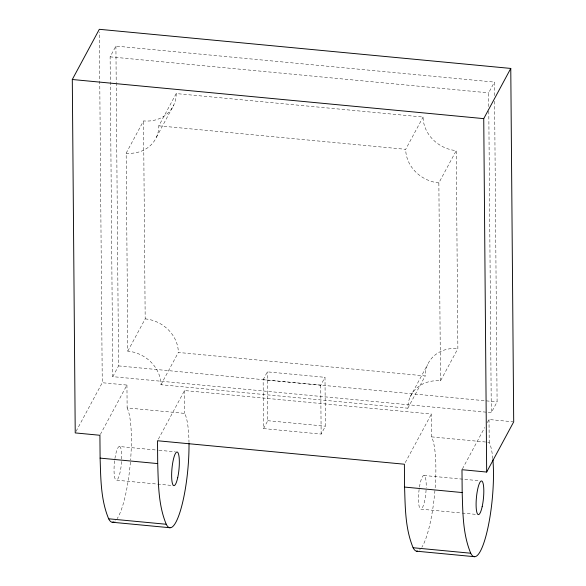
<?xml version="1.0" encoding="UTF-8"?>
<svg xmlns="http://www.w3.org/2000/svg" width="586" height="586" viewBox="0 0 586 586"><rect width="100%" height="100%" fill="white"/><g stroke="black" fill="none" stroke-linecap="round" stroke-linejoin="round"><path stroke-width="0.44" stroke-dasharray="2.93 2.2" d="M494.599 101.283L497.096 401.901L491.302 412.654L112.768 376.652L110.117 56.849L115.911 46.096L494.438 82.099L494.555 95.804M126.166 153.166L143.533 120.906A33.812 29.63 28.3 0 0 176.196 93.577L423.07 117.046A33.812 29.63 28.3 0 0 456.238 150.639L457.878 348.611L440.504 380.878A33.812 29.63 28.3 0 0 407.841 408.208L160.974 384.724A33.812 29.63 28.3 0 0 127.807 351.139L126.166 153.166A33.812 29.63 28.3 0 0 158.828 125.836L176.196 93.577M156.418 137.256L173.786 104.997M76.085 431.325L102.257 382.724L99.349 32.04M112.768 376.652L118.562 365.898L116.218 83.556M127.807 351.139L145.181 318.872L143.533 120.906M100.345 434.468L126.942 385.068L102.257 382.724M160.974 384.724L178.349 352.457L425.216 375.941A33.812 29.63 28.3 0 1 457.878 348.611M158.374 439.148L184.546 390.547L431.413 414.031L431.604 436.87A59.171 12.365 -84.6 0 1 435.098 488.49M263.136 379.743L267.384 371.854L324.988 377.333L325.391 426.183L321.143 434.072L263.539 428.593L263.136 379.743L320.74 385.222L324.988 377.333M158.828 125.836L405.695 149.32L423.07 117.046M263.539 428.593L267.787 420.704L267.384 371.854M440.504 380.878L438.863 182.905L456.238 150.639M488.761 106.557L488.651 92.852L494.438 82.099M410.251 396.788L427.626 364.521M407.841 408.208L425.216 375.941M405.248 462.632L431.413 414.031M462.42 468.903L484.725 427.472M487.303 422.696L489.017 419.51L512.823 421.774M110.117 56.849L488.651 92.852M118.562 365.898L497.096 401.901M267.787 420.704L325.391 426.183M126.942 385.068L127.133 407.915L184.737 413.394A59.171 12.365 -84.6 0 1 188.992 442.342M431.604 436.87L489.207 442.349A59.171 12.365 -84.6 0 1 492.797 458.582M114.937 458.486A16.906 3.531 -84.6 0 1 119.5 446.525L158.169 450.202M159.07 450.282L175.273 451.828M423.949 475.48L478.85 480.696M114.622 460.779A16.906 3.531 -84.6 0 0 116.284 480.176L173.017 485.574M419.129 489.398A16.906 3.531 -84.6 0 0 420.77 509.139L461.277 512.992M462.171 513.072L476.572 514.442M488.797 111.128L491.302 412.654M489.017 419.51L489.207 442.349M320.74 385.222L321.143 434.072M184.546 390.547L184.737 413.394M115.911 46.096L116.211 82.641M119.5 446.525A16.906 3.531 -84.6 0 1 121.705 459.219M121.58 461.526A16.906 3.531 -84.6 0 1 116.284 480.176M127.133 407.915A59.171 12.365 -84.6 0 1 130.583 460.047M130.414 462.105A59.171 12.365 -84.6 0 1 117.156 518.632M115.398 520.822A59.171 12.365 -84.6 0 1 115.054 521.137M434.929 490.548A59.171 12.365 -84.6 0 1 421.861 547.229M420.221 549.419A59.171 12.365 -84.6 0 1 419.525 550.1M145.181 318.872A33.812 29.63 28.3 0 1 178.349 352.457M419.459 487.12A16.906 3.531 -84.6 0 1 423.978 475.48A16.906 3.531 -84.6 0 1 426.183 487.94M426.088 489.947A16.906 3.531 -84.6 0 1 420.77 509.139M438.863 182.905A33.812 29.63 28.3 0 1 405.695 149.32"/><path stroke-width="0.88" d="M114.021 521.862A59.171 12.365 -84.6 0 1 108.644 518.786C100.697 499.704 100.799 478.44 100.103 458.113L99.913 435.266L75.228 432.915L72.298 79.498L99.327 29.3L510.772 68.43L513.702 421.854L486.673 472.052L461.988 469.701L462.178 492.548C462.859 512.882 462.779 534.139 470.719 553.221A59.171 12.365 -84.6 0 0 487.105 531.399A59.171 12.365 -84.6 0 0 492.899 459.746M486.673 472.052L483.743 118.628L510.772 68.43M72.298 79.498L483.743 118.628M100.103 458.113L157.707 463.585C158.403 483.919 158.301 505.183 166.248 524.265A59.171 12.365 -84.6 0 0 181.125 508.274A59.171 12.365 -84.6 0 0 189 443.265M157.707 463.585L157.517 440.745L404.384 464.222L404.574 487.069L462.178 492.548M108.644 518.786L166.248 524.265M404.574 487.069C405.256 507.403 405.175 528.66 413.115 547.742L470.719 553.221M112.256 522.251L169.969 527.737M416.727 551.206L474.44 556.693M417.708 551.126A59.171 12.365 -84.6 0 1 413.115 547.742M177.704 477.693A16.906 3.531 -84.6 0 0 177.133 452.004A16.906 3.531 -84.6 0 0 171.647 476.784A16.906 3.531 -84.6 0 0 177.704 477.693M482.161 506.692A16.906 3.531 -84.6 0 0 481.611 480.967A16.906 3.531 -84.6 0 0 476.11 505.703A16.906 3.531 -84.6 0 0 482.161 506.692"/></g></svg>
